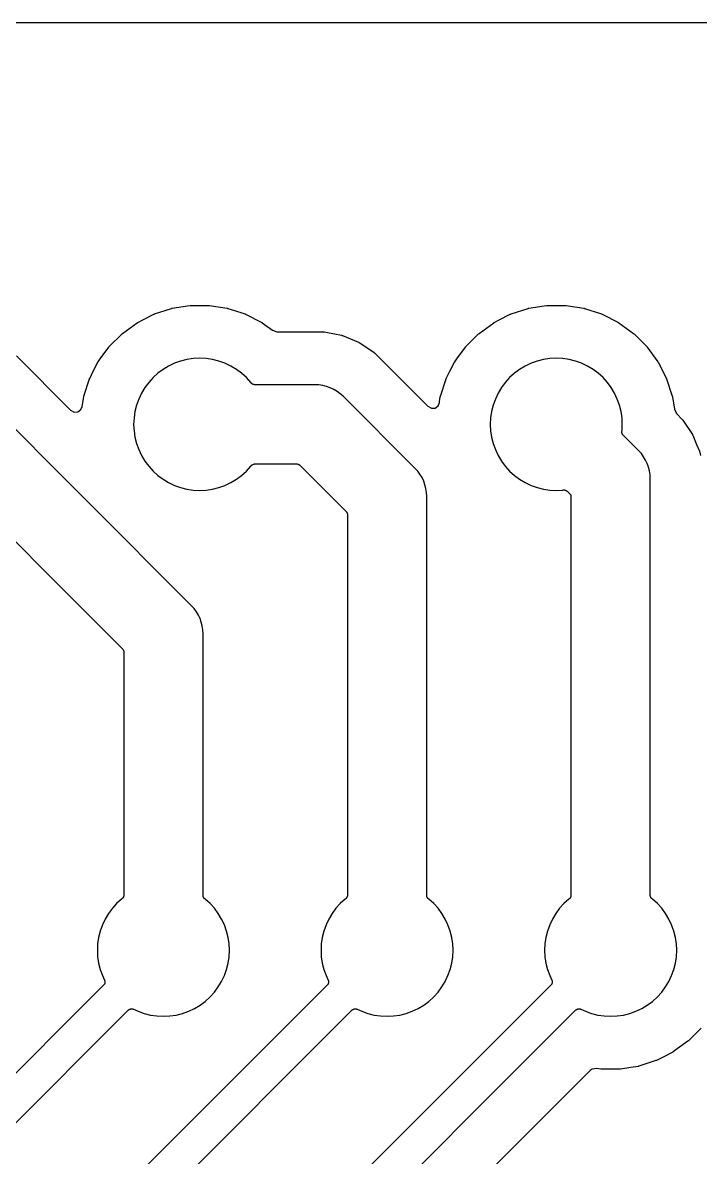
# Model space of a CAD drawing. Header units: metres. Extents: x 46.2 to 140.4, y -137.6 to -43.4.
# Drawn here: x 85.13 to 92.82, y -95.23 to -82.35 of the extents above; entities that cross this region are included whole.
import ezdxf

# ---------------------------------------------------------------- set-up
doc = ezdxf.new("R2010")
doc.units = ezdxf.units.M

msp = doc.modelspace()

# ---------------------------------------------------------------- linework, layer by layer
for points in [[(92.932, -82.351), (76.621, -82.351)], [(85.054, -86.132), (85.67, -86.748), (85.712, -86.771), (85.752, -86.768), (85.786, -86.743), (85.801, -86.706), (85.819, -86.598), (85.819, -86.597), (85.819, -86.596), (85.819, -86.594), (85.819, -86.593), (85.82, -86.592), (85.82, -86.591), (85.82, -86.59), (85.884, -86.395), (85.884, -86.394), (85.884, -86.393), (85.885, -86.392), (85.885, -86.391), (85.886, -86.39), (85.886, -86.389), (85.887, -86.388), (85.927, -86.308), (85.98, -86.206), (85.98, -86.206), (85.98, -86.205), (85.981, -86.203), (85.981, -86.202), (85.982, -86.201), (85.983, -86.2), (85.984, -86.199), (86.007, -86.167), (86.104, -86.033), (86.105, -86.033), (86.105, -86.032), (86.106, -86.031), (86.107, -86.03), (86.108, -86.029), (86.108, -86.028), (86.109, -86.027), (86.254, -85.883), (86.255, -85.882), (86.255, -85.881), (86.256, -85.88), (86.257, -85.88), (86.258, -85.879), (86.259, -85.878), (86.26, -85.878), (86.425, -85.757), (86.425, -85.757), (86.426, -85.757), (86.427, -85.756), (86.428, -85.755), (86.429, -85.755), (86.43, -85.754), (86.431, -85.754), (86.432, -85.753), (86.489, -85.724), (86.614, -85.66), (86.615, -85.66), (86.616, -85.659), (86.617, -85.659), (86.619, -85.658), (86.62, -85.658), (86.621, -85.658), (86.622, -85.657), (86.816, -85.594), (86.817, -85.594), (86.818, -85.593), (86.82, -85.593), (86.821, -85.593), (86.822, -85.592), (86.823, -85.592), (86.824, -85.592), (86.999, -85.564), (87.026, -85.56), (87.027, -85.56), (87.028, -85.56), (87.029, -85.56), (87.031, -85.56), (87.032, -85.56), (87.033, -85.56), (87.034, -85.56), (87.239, -85.56), (87.24, -85.56), (87.241, -85.56), (87.242, -85.56), (87.243, -85.56), (87.245, -85.56), (87.246, -85.56), (87.247, -85.56), (87.271, -85.564), (87.449, -85.592), (87.45, -85.592), (87.451, -85.592), (87.452, -85.593), (87.453, -85.593), (87.455, -85.593), (87.455, -85.594), (87.456, -85.594), (87.651, -85.657), (87.652, -85.658), (87.653, -85.658), (87.654, -85.658), (87.655, -85.659), (87.657, -85.659), (87.657, -85.66), (87.658, -85.66), (87.841, -85.753), (87.841, -85.753), (87.842, -85.754), (87.843, -85.754), (87.844, -85.755), (87.845, -85.756), (87.846, -85.757), (87.847, -85.757), (87.963, -85.841), (88.014, -85.859), (88.545, -85.859), (88.546, -85.86), (88.547, -85.86), (88.549, -85.86), (88.55, -85.86), (88.551, -85.86), (88.552, -85.86), (88.553, -85.86), (88.555, -85.86), (88.587, -85.867), (88.587, -85.867), (88.587, -85.867), (88.748, -85.899), (88.749, -85.899), (88.75, -85.899), (88.751, -85.9), (88.752, -85.9), (88.753, -85.9), (88.754, -85.901), (88.754, -85.901), (88.756, -85.901), (88.757, -85.902), (88.939, -85.977), (88.941, -85.978), (88.942, -85.978), (88.943, -85.979), (88.945, -85.98), (88.945, -85.98), (88.946, -85.98), (88.947, -85.981), (88.948, -85.982), (89.112, -86.091), (89.113, -86.092), (89.114, -86.093), (89.114, -86.093), (89.115, -86.094), (89.116, -86.094), (89.117, -86.095), (89.118, -86.096), (89.119, -86.097), (89.12, -86.098), (89.727, -86.705), (89.769, -86.728), (89.809, -86.725), (89.843, -86.7), (89.858, -86.663), (89.86, -86.652), (89.869, -86.598), (89.869, -86.596), (89.869, -86.595), (89.869, -86.594), (89.87, -86.593), (89.87, -86.591), (89.87, -86.59), (89.87, -86.59), (89.934, -86.395), (89.934, -86.394), (89.934, -86.393), (89.935, -86.392), (89.935, -86.391), (89.936, -86.39), (89.936, -86.389), (89.937, -86.388), (89.977, -86.308), (90.03, -86.206), (90.03, -86.206), (90.03, -86.205), (90.031, -86.203), (90.031, -86.202), (90.032, -86.201), (90.033, -86.2), (90.034, -86.199), (90.057, -86.167), (90.154, -86.033), (90.155, -86.033), (90.155, -86.032), (90.156, -86.031), (90.157, -86.03), (90.158, -86.029), (90.158, -86.028), (90.159, -86.027), (90.304, -85.883), (90.305, -85.882), (90.305, -85.881), (90.306, -85.88), (90.307, -85.88), (90.308, -85.879), (90.309, -85.878), (90.31, -85.878), (90.475, -85.757), (90.475, -85.757), (90.476, -85.757), (90.477, -85.756), (90.478, -85.755), (90.479, -85.755), (90.48, -85.754), (90.481, -85.754), (90.482, -85.753), (90.539, -85.724), (90.664, -85.66), (90.665, -85.66), (90.666, -85.659), (90.667, -85.659), (90.669, -85.658), (90.67, -85.658), (90.671, -85.658), (90.672, -85.657), (90.866, -85.594), (90.867, -85.594), (90.868, -85.593), (90.87, -85.593), (90.871, -85.593), (90.872, -85.592), (90.873, -85.592), (90.874, -85.592), (91.049, -85.564), (91.076, -85.56), (91.077, -85.56), (91.078, -85.56), (91.079, -85.56), (91.081, -85.56), (91.082, -85.56), (91.083, -85.56), (91.084, -85.56), (91.289, -85.56), (91.29, -85.56), (91.291, -85.56), (91.292, -85.56), (91.293, -85.56), (91.295, -85.56), (91.296, -85.56), (91.297, -85.56), (91.321, -85.564), (91.499, -85.592), (91.5, -85.592), (91.501, -85.592), (91.502, -85.593), (91.503, -85.593), (91.505, -85.593), (91.505, -85.594), (91.506, -85.594), (91.701, -85.657), (91.702, -85.658), (91.703, -85.658), (91.704, -85.658), (91.705, -85.659), (91.707, -85.659), (91.707, -85.66), (91.708, -85.66), (91.891, -85.753), (91.891, -85.753), (91.891, -85.753), (91.891, -85.753), (91.891, -85.753), (91.892, -85.754), (91.893, -85.754), (91.894, -85.755), (91.895, -85.756), (91.896, -85.757), (91.897, -85.757), (92.063, -85.878), (92.064, -85.878), (92.065, -85.879), (92.066, -85.88), (92.067, -85.88), (92.068, -85.881), (92.068, -85.882), (92.069, -85.883), (92.214, -86.027), (92.214, -86.028), (92.215, -86.029), (92.216, -86.03), (92.217, -86.031), (92.218, -86.032), (92.218, -86.033), (92.219, -86.033), (92.339, -86.199), (92.34, -86.2), (92.341, -86.201), (92.341, -86.202), (92.342, -86.203), (92.343, -86.205), (92.343, -86.206), (92.436, -86.388), (92.437, -86.389), (92.437, -86.39), (92.438, -86.391), (92.438, -86.392), (92.439, -86.393), (92.439, -86.394), (92.439, -86.395), (92.502, -86.59), (92.503, -86.591), (92.503, -86.592), (92.503, -86.593), (92.504, -86.594), (92.504, -86.596), (92.504, -86.597), (92.504, -86.598), (92.527, -86.739), (92.55, -86.788), (92.616, -86.854), (92.617, -86.855), (92.618, -86.856), (92.619, -86.857), (92.619, -86.858), (92.62, -86.859), (92.621, -86.86), (92.622, -86.861), (92.622, -86.862), (92.732, -87.026), (92.732, -87.027), (92.733, -87.028), (92.734, -87.029), (92.734, -87.03), (92.734, -87.03), (92.735, -87.031), (92.735, -87.032), (92.736, -87.033), (92.736, -87.034), (92.78, -87.139), (92.812, -87.216), (92.812, -87.218), (92.813, -87.22), (92.813, -87.22), (92.813, -87.221), (92.814, -87.222), (92.814, -87.223), (92.814, -87.224), (92.814, -87.225), (92.815, -87.226), (92.822, -87.265)], [(86.755, -95.672), (88.868, -93.558), (88.869, -93.557), (88.87, -93.557), (88.871, -93.556), (88.872, -93.555), (88.873, -93.554), (88.874, -93.554), (88.875, -93.553), (88.876, -93.552), (88.877, -93.551), (88.878, -93.551), (88.879, -93.55), (88.88, -93.55), (88.881, -93.549), (88.882, -93.548), (88.883, -93.548), (88.885, -93.547), (88.886, -93.547), (88.887, -93.547), (88.888, -93.546), (88.889, -93.546), (88.89, -93.545), (88.892, -93.545), (88.893, -93.545), (88.894, -93.545), (88.895, -93.544), (88.896, -93.544), (88.898, -93.544), (88.899, -93.544), (88.9, -93.544), (88.901, -93.544), (88.902, -93.544), (88.904, -93.544), (88.905, -93.544), (88.906, -93.544), (88.908, -93.544), (88.909, -93.544), (88.91, -93.544), (88.911, -93.544), (88.912, -93.544), (88.913, -93.545), (88.915, -93.545), (88.916, -93.545), (88.917, -93.546), (88.918, -93.546), (88.919, -93.546), (88.92, -93.547), (88.921, -93.547), (88.923, -93.547), (88.924, -93.548), (88.925, -93.548), (88.977, -93.573), (89.046, -93.598), (89.117, -93.616), (89.19, -93.626), (89.264, -93.63), (89.337, -93.626), (89.41, -93.616), (89.481, -93.598), (89.551, -93.573), (89.617, -93.541), (89.68, -93.504), (89.739, -93.46), (89.794, -93.41), (89.843, -93.356), (89.887, -93.297), (89.925, -93.234), (89.956, -93.167), (89.981, -93.098), (89.999, -93.026), (90.01, -92.954), (90.014, -92.88), (90.01, -92.806), (89.999, -92.734), (89.981, -92.662), (89.956, -92.593), (89.925, -92.526), (89.887, -92.463), (89.843, -92.404), (89.794, -92.35), (89.739, -92.3), (89.734, -92.296), (89.733, -92.296), (89.732, -92.295), (89.731, -92.294), (89.73, -92.293), (89.73, -92.293), (89.729, -92.292), (89.728, -92.291), (89.727, -92.29), (89.726, -92.289), (89.726, -92.288), (89.725, -92.287), (89.724, -92.287), (89.723, -92.286), (89.723, -92.285), (89.722, -92.284), (89.721, -92.283), (89.721, -92.282), (89.72, -92.281), (89.72, -92.28), (89.719, -92.279), (89.719, -92.278), (89.718, -92.277), (89.718, -92.276), (89.717, -92.274), (89.717, -92.273), (89.716, -92.272), (89.716, -92.271), (89.716, -92.27), (89.715, -92.269), (89.715, -92.268), (89.715, -92.267), (89.715, -92.265), (89.715, -92.264), (89.714, -92.263), (89.714, -92.262), (89.714, -92.261), (89.714, -92.26), (89.714, -92.259), (89.714, -92.257), (89.714, -92.256), (89.714, -87.728), (89.712, -87.683), (89.705, -87.639), (89.694, -87.597), (89.68, -87.555), (89.661, -87.515), (89.638, -87.477), (89.612, -87.442), (89.581, -87.408), (88.766, -86.592), (88.732, -86.562), (88.697, -86.536), (88.659, -86.513), (88.619, -86.494), (88.577, -86.479), (88.534, -86.468), (88.491, -86.462), (88.445, -86.46), (87.76, -86.46), (87.759, -86.46), (87.758, -86.46), (87.756, -86.46), (87.755, -86.459), (87.754, -86.459), (87.752, -86.459), (87.751, -86.459), (87.75, -86.459), (87.749, -86.458), (87.747, -86.458), (87.746, -86.458), (87.745, -86.457), (87.744, -86.457), (87.742, -86.456), (87.741, -86.456), (87.74, -86.456), (87.739, -86.455), (87.738, -86.454), (87.737, -86.454), (87.735, -86.453), (87.734, -86.453), (87.733, -86.452), (87.732, -86.451), (87.731, -86.45), (87.73, -86.45), (87.729, -86.449), (87.728, -86.448), (87.727, -86.447), (87.726, -86.446), (87.725, -86.445), (87.724, -86.444), (87.723, -86.444), (87.722, -86.443), (87.722, -86.442), (87.721, -86.441), (87.72, -86.44), (87.716, -86.434), (87.667, -86.38), (87.612, -86.33), (87.553, -86.286), (87.49, -86.249), (87.423, -86.217), (87.354, -86.192), (87.283, -86.174), (87.21, -86.164), (87.136, -86.16), (87.063, -86.164), (86.99, -86.174), (86.919, -86.192), (86.849, -86.217), (86.783, -86.249), (86.72, -86.286), (86.661, -86.33), (86.606, -86.38), (86.557, -86.434), (86.513, -86.493), (86.475, -86.556), (86.444, -86.623), (86.419, -86.692), (86.401, -86.764), (86.39, -86.836), (86.386, -86.91), (86.39, -86.984), (86.401, -87.056), (86.419, -87.128), (86.444, -87.197), (86.475, -87.264), (86.513, -87.327), (86.557, -87.386), (86.606, -87.44), (86.661, -87.49), (86.72, -87.534), (86.783, -87.571), (86.849, -87.603), (86.919, -87.628), (86.99, -87.646), (87.063, -87.656), (87.136, -87.66), (87.21, -87.656), (87.283, -87.646), (87.354, -87.628), (87.423, -87.603), (87.49, -87.571), (87.553, -87.534), (87.612, -87.49), (87.667, -87.44), (87.716, -87.386), (87.72, -87.38), (87.721, -87.38), (87.721, -87.379), (87.722, -87.378), (87.723, -87.377), (87.724, -87.376), (87.725, -87.375), (87.725, -87.374), (87.726, -87.374), (87.727, -87.373), (87.728, -87.372), (87.729, -87.371), (87.73, -87.371), (87.731, -87.37), (87.732, -87.369), (87.733, -87.369), (87.734, -87.368), (87.735, -87.367), (87.736, -87.367), (87.737, -87.366), (87.738, -87.366), (87.739, -87.365), (87.74, -87.365), (87.741, -87.364), (87.742, -87.364), (87.743, -87.363), (87.744, -87.363), (87.745, -87.363), (87.746, -87.362), (87.748, -87.362), (87.749, -87.362), (87.75, -87.361), (87.751, -87.361), (87.752, -87.361), (87.753, -87.361), (87.754, -87.361), (87.756, -87.36), (87.757, -87.36), (87.758, -87.36), (87.759, -87.36), (87.76, -87.36), (88.239, -87.36), (88.24, -87.36), (88.242, -87.36), (88.243, -87.36), (88.244, -87.36), (88.245, -87.361), (88.247, -87.361), (88.248, -87.361), (88.249, -87.361), (88.25, -87.361), (88.251, -87.362), (88.253, -87.362), (88.254, -87.362), (88.255, -87.363), (88.256, -87.363), (88.257, -87.364), (88.258, -87.364), (88.259, -87.365), (88.261, -87.365), (88.262, -87.366), (88.263, -87.366), (88.264, -87.367), (88.265, -87.367), (88.266, -87.368), (88.267, -87.369), (88.268, -87.369), (88.269, -87.37), (88.27, -87.371), (88.271, -87.372), (88.272, -87.372), (88.273, -87.373), (88.274, -87.374), (88.275, -87.375), (88.799, -87.899), (88.8, -87.9), (88.8, -87.901), (88.801, -87.902), (88.802, -87.903), (88.803, -87.904), (88.804, -87.905), (88.804, -87.906), (88.805, -87.907), (88.806, -87.908), (88.806, -87.909), (88.807, -87.91), (88.807, -87.911), (88.808, -87.912), (88.809, -87.913), (88.809, -87.914), (88.81, -87.915), (88.81, -87.916), (88.81, -87.918), (88.811, -87.919), (88.811, -87.92), (88.812, -87.921), (88.812, -87.922), (88.812, -87.923), (88.812, -87.925), (88.813, -87.926), (88.813, -87.927), (88.813, -87.928), (88.813, -87.93), (88.813, -87.931), (88.813, -87.932), (88.813, -87.933), (88.813, -87.934), (88.813, -92.256), (88.813, -92.257), (88.813, -92.259), (88.813, -92.26), (88.813, -92.261), (88.813, -92.263), (88.813, -92.264), (88.813, -92.265), (88.812, -92.266), (88.812, -92.268), (88.812, -92.269), (88.811, -92.27), (88.811, -92.271), (88.811, -92.273), (88.81, -92.274), (88.81, -92.275), (88.809, -92.276), (88.809, -92.278), (88.808, -92.279), (88.807, -92.28), (88.807, -92.281), (88.806, -92.282), (88.805, -92.283), (88.805, -92.284), (88.804, -92.285), (88.803, -92.286), (88.802, -92.287), (88.802, -92.288), (88.801, -92.289), (88.8, -92.29), (88.799, -92.291), (88.798, -92.292), (88.797, -92.293), (88.796, -92.294), (88.795, -92.295), (88.794, -92.296), (88.793, -92.296), (88.788, -92.3), (88.733, -92.35), (88.684, -92.404), (88.64, -92.463), (88.602, -92.526), (88.571, -92.593), (88.546, -92.662), (88.528, -92.734), (88.517, -92.806), (88.514, -92.88), (88.517, -92.954), (88.528, -93.026), (88.546, -93.098), (88.571, -93.167), (88.595, -93.219), (88.596, -93.22), (88.596, -93.221), (88.596, -93.222), (88.597, -93.223), (88.597, -93.224), (88.598, -93.225), (88.598, -93.226), (88.598, -93.227), (88.598, -93.228), (88.599, -93.229), (88.599, -93.23), (88.599, -93.231), (88.599, -93.232), (88.6, -93.233), (88.6, -93.234), (88.6, -93.236), (88.6, -93.237), (88.6, -93.238), (88.6, -93.239), (88.6, -93.24), (88.6, -93.241), (88.6, -93.242), (88.6, -93.244), (88.6, -93.245), (88.6, -93.246), (88.599, -93.247), (88.599, -93.248), (88.599, -93.25), (88.599, -93.251), (88.598, -93.252), (88.598, -93.253), (88.598, -93.254), (88.597, -93.256), (88.597, -93.257), (88.597, -93.258), (88.596, -93.259), (88.596, -93.26), (88.595, -93.261), (88.595, -93.262), (88.594, -93.264), (88.593, -93.265), (88.593, -93.266), (88.592, -93.267), (88.592, -93.268), (88.591, -93.269), (88.59, -93.27), (88.589, -93.271), (88.589, -93.272), (88.588, -93.273), (88.587, -93.274), (88.586, -93.274), (88.585, -93.275), (86.544, -95.316)], [(88.595, -96.372), (91.408, -93.558), (91.409, -93.557), (91.41, -93.557), (91.411, -93.556), (91.412, -93.555), (91.413, -93.554), (91.414, -93.554), (91.415, -93.553), (91.416, -93.552), (91.417, -93.551), (91.418, -93.551), (91.419, -93.55), (91.42, -93.55), (91.421, -93.549), (91.422, -93.548), (91.423, -93.548), (91.425, -93.547), (91.426, -93.547), (91.427, -93.547), (91.428, -93.546), (91.429, -93.546), (91.43, -93.545), (91.432, -93.545), (91.433, -93.545), (91.434, -93.545), (91.435, -93.544), (91.436, -93.544), (91.438, -93.544), (91.439, -93.544), (91.44, -93.544), (91.441, -93.544), (91.442, -93.544), (91.444, -93.544), (91.445, -93.544), (91.446, -93.544), (91.448, -93.544), (91.449, -93.544), (91.45, -93.544), (91.451, -93.544), (91.452, -93.544), (91.453, -93.545), (91.455, -93.545), (91.456, -93.545), (91.457, -93.546), (91.458, -93.546), (91.459, -93.546), (91.46, -93.547), (91.461, -93.547), (91.463, -93.547), (91.464, -93.548), (91.465, -93.548), (91.517, -93.573), (91.586, -93.598), (91.657, -93.616), (91.73, -93.626), (91.804, -93.63), (91.877, -93.626), (91.95, -93.616), (92.021, -93.598), (92.091, -93.573), (92.157, -93.541), (92.22, -93.504), (92.279, -93.46), (92.334, -93.41), (92.383, -93.356), (92.427, -93.297), (92.465, -93.234), (92.496, -93.167), (92.521, -93.098), (92.539, -93.026), (92.55, -92.954), (92.554, -92.88), (92.55, -92.806), (92.539, -92.734), (92.521, -92.662), (92.496, -92.593), (92.465, -92.526), (92.427, -92.463), (92.383, -92.404), (92.334, -92.35), (92.279, -92.3), (92.274, -92.296), (92.273, -92.296), (92.272, -92.295), (92.271, -92.294), (92.27, -92.293), (92.27, -92.293), (92.269, -92.292), (92.268, -92.291), (92.267, -92.29), (92.266, -92.289), (92.266, -92.288), (92.265, -92.287), (92.264, -92.287), (92.263, -92.286), (92.263, -92.285), (92.262, -92.284), (92.261, -92.283), (92.261, -92.282), (92.26, -92.281), (92.26, -92.28), (92.259, -92.279), (92.259, -92.278), (92.258, -92.277), (92.258, -92.276), (92.257, -92.274), (92.257, -92.273), (92.256, -92.272), (92.256, -92.271), (92.256, -92.27), (92.255, -92.269), (92.255, -92.268), (92.255, -92.267), (92.255, -92.265), (92.255, -92.264), (92.254, -92.263), (92.254, -92.262), (92.254, -92.261), (92.254, -92.26), (92.254, -92.259), (92.254, -92.257), (92.254, -92.256), (92.254, -87.528), (92.252, -87.483), (92.245, -87.439), (92.234, -87.397), (92.22, -87.355), (92.201, -87.315), (92.178, -87.277), (92.152, -87.242), (92.121, -87.208), (91.946, -87.033), (91.945, -87.032), (91.944, -87.031), (91.943, -87.03), (91.943, -87.029), (91.942, -87.028), (91.941, -87.027), (91.94, -87.026), (91.94, -87.025), (91.939, -87.024), (91.938, -87.023), (91.938, -87.022), (91.937, -87.021), (91.937, -87.02), (91.936, -87.019), (91.936, -87.018), (91.935, -87.016), (91.935, -87.015), (91.934, -87.014), (91.934, -87.013), (91.933, -87.012), (91.933, -87.011), (91.933, -87.01), (91.932, -87.008), (91.932, -87.007), (91.932, -87.006), (91.932, -87.005), (91.932, -87.003), (91.931, -87.002), (91.931, -87.001), (91.931, -87), (91.931, -86.999), (91.931, -86.997), (91.931, -86.996), (91.931, -86.995), (91.931, -86.994), (91.931, -86.992), (91.932, -86.991), (91.932, -86.99), (91.933, -86.984), (91.936, -86.91), (91.933, -86.836), (91.922, -86.764), (91.904, -86.692), (91.879, -86.623), (91.848, -86.556), (91.81, -86.493), (91.766, -86.434), (91.717, -86.38), (91.662, -86.33), (91.603, -86.286), (91.54, -86.249), (91.473, -86.217), (91.404, -86.192), (91.333, -86.174), (91.26, -86.164), (91.186, -86.16), (91.113, -86.164), (91.04, -86.174), (90.969, -86.192), (90.899, -86.217), (90.833, -86.249), (90.77, -86.286), (90.711, -86.33), (90.656, -86.38), (90.607, -86.434), (90.563, -86.493), (90.525, -86.556), (90.494, -86.623), (90.469, -86.692), (90.451, -86.764), (90.44, -86.836), (90.436, -86.91), (90.44, -86.984), (90.451, -87.056), (90.469, -87.128), (90.494, -87.197), (90.525, -87.264), (90.563, -87.327), (90.607, -87.386), (90.656, -87.44), (90.711, -87.49), (90.77, -87.534), (90.833, -87.571), (90.899, -87.603), (90.969, -87.628), (91.04, -87.646), (91.113, -87.656), (91.186, -87.66), (91.26, -87.656), (91.266, -87.655), (91.268, -87.655), (91.269, -87.655), (91.27, -87.655), (91.271, -87.655), (91.273, -87.655), (91.274, -87.655), (91.275, -87.655), (91.276, -87.655), (91.277, -87.655), (91.279, -87.655), (91.28, -87.655), (91.281, -87.655), (91.282, -87.656), (91.284, -87.656), (91.285, -87.656), (91.286, -87.656), (91.287, -87.657), (91.288, -87.657), (91.289, -87.657), (91.291, -87.658), (91.292, -87.658), (91.293, -87.659), (91.294, -87.659), (91.295, -87.66), (91.296, -87.66), (91.297, -87.661), (91.298, -87.661), (91.299, -87.662), (91.301, -87.663), (91.302, -87.663), (91.303, -87.664), (91.304, -87.665), (91.305, -87.665), (91.305, -87.666), (91.306, -87.667), (91.307, -87.668), (91.308, -87.669), (91.309, -87.669), (91.339, -87.699), (91.34, -87.7), (91.34, -87.701), (91.341, -87.702), (91.342, -87.703), (91.343, -87.704), (91.344, -87.705), (91.344, -87.706), (91.345, -87.707), (91.346, -87.708), (91.346, -87.709), (91.347, -87.71), (91.347, -87.711), (91.348, -87.712), (91.349, -87.713), (91.349, -87.714), (91.35, -87.715), (91.35, -87.716), (91.35, -87.718), (91.351, -87.719), (91.351, -87.72), (91.352, -87.721), (91.352, -87.722), (91.352, -87.723), (91.352, -87.725), (91.353, -87.726), (91.353, -87.727), (91.353, -87.728), (91.353, -87.73), (91.353, -87.731), (91.353, -87.732), (91.353, -87.733), (91.353, -87.734), (91.353, -92.256), (91.353, -92.257), (91.353, -92.259), (91.353, -92.26), (91.353, -92.261), (91.353, -92.263), (91.353, -92.264), (91.353, -92.265), (91.352, -92.266), (91.352, -92.268), (91.352, -92.269), (91.351, -92.27), (91.351, -92.271), (91.351, -92.273), (91.35, -92.274), (91.35, -92.275), (91.349, -92.276), (91.349, -92.278), (91.348, -92.279), (91.347, -92.28), (91.347, -92.281), (91.346, -92.282), (91.345, -92.283), (91.345, -92.284), (91.344, -92.285), (91.343, -92.286), (91.342, -92.287), (91.342, -92.288), (91.341, -92.289), (91.34, -92.29), (91.339, -92.291), (91.338, -92.292), (91.337, -92.293), (91.336, -92.294), (91.335, -92.295), (91.334, -92.296), (91.333, -92.296), (91.328, -92.3), (91.273, -92.35), (91.224, -92.404), (91.18, -92.463), (91.142, -92.526), (91.111, -92.593), (91.086, -92.662), (91.068, -92.734), (91.057, -92.806), (91.054, -92.88), (91.057, -92.954), (91.068, -93.026), (91.086, -93.098), (91.111, -93.167), (91.135, -93.219), (91.136, -93.22), (91.136, -93.221), (91.136, -93.222), (91.137, -93.223), (91.137, -93.224), (91.138, -93.225), (91.138, -93.226), (91.138, -93.227), (91.138, -93.228), (91.139, -93.229), (91.139, -93.23), (91.139, -93.231), (91.139, -93.232), (91.14, -93.233), (91.14, -93.234), (91.14, -93.236), (91.14, -93.237), (91.14, -93.238), (91.14, -93.239), (91.14, -93.24), (91.14, -93.241), (91.14, -93.242), (91.14, -93.244), (91.14, -93.245), (91.14, -93.246), (91.139, -93.247), (91.139, -93.248), (91.139, -93.25), (91.139, -93.251), (91.138, -93.252), (91.138, -93.253), (91.138, -93.254), (91.137, -93.256), (91.137, -93.257), (91.137, -93.258), (91.136, -93.259), (91.136, -93.26), (91.135, -93.261), (91.135, -93.262), (91.134, -93.264), (91.133, -93.265), (91.133, -93.266), (91.132, -93.267), (91.132, -93.268), (91.131, -93.269), (91.13, -93.27), (91.129, -93.271), (91.129, -93.272), (91.128, -93.273), (91.127, -93.274), (91.126, -93.274), (91.125, -93.275), (88.384, -96.016)], [(84.915, -94.972), (86.328, -93.558), (86.329, -93.557), (86.33, -93.557), (86.331, -93.556), (86.332, -93.555), (86.333, -93.554), (86.334, -93.554), (86.335, -93.553), (86.336, -93.552), (86.337, -93.551), (86.338, -93.551), (86.339, -93.55), (86.34, -93.55), (86.341, -93.549), (86.342, -93.548), (86.343, -93.548), (86.345, -93.547), (86.346, -93.547), (86.347, -93.547), (86.348, -93.546), (86.349, -93.546), (86.35, -93.545), (86.352, -93.545), (86.353, -93.545), (86.354, -93.545), (86.355, -93.544), (86.356, -93.544), (86.358, -93.544), (86.359, -93.544), (86.36, -93.544), (86.361, -93.544), (86.362, -93.544), (86.364, -93.544), (86.365, -93.544), (86.366, -93.544), (86.368, -93.544), (86.369, -93.544), (86.37, -93.544), (86.371, -93.544), (86.372, -93.544), (86.373, -93.545), (86.375, -93.545), (86.376, -93.545), (86.377, -93.546), (86.378, -93.546), (86.379, -93.546), (86.38, -93.547), (86.381, -93.547), (86.383, -93.547), (86.384, -93.548), (86.385, -93.548), (86.437, -93.573), (86.506, -93.598), (86.577, -93.616), (86.65, -93.626), (86.724, -93.63), (86.797, -93.626), (86.87, -93.616), (86.941, -93.598), (87.011, -93.573), (87.077, -93.541), (87.14, -93.504), (87.199, -93.46), (87.254, -93.41), (87.303, -93.356), (87.347, -93.297), (87.385, -93.234), (87.416, -93.167), (87.441, -93.098), (87.459, -93.026), (87.47, -92.954), (87.474, -92.88), (87.47, -92.806), (87.459, -92.734), (87.441, -92.662), (87.416, -92.593), (87.385, -92.526), (87.347, -92.463), (87.303, -92.404), (87.254, -92.35), (87.199, -92.3), (87.194, -92.296), (87.193, -92.296), (87.192, -92.295), (87.191, -92.294), (87.19, -92.293), (87.19, -92.293), (87.189, -92.292), (87.188, -92.291), (87.187, -92.29), (87.186, -92.289), (87.186, -92.288), (87.185, -92.287), (87.184, -92.287), (87.183, -92.286), (87.183, -92.285), (87.182, -92.284), (87.181, -92.283), (87.181, -92.282), (87.18, -92.281), (87.18, -92.28), (87.179, -92.279), (87.179, -92.278), (87.178, -92.277), (87.178, -92.276), (87.177, -92.274), (87.177, -92.273), (87.176, -92.272), (87.176, -92.271), (87.176, -92.27), (87.175, -92.269), (87.175, -92.268), (87.175, -92.267), (87.175, -92.265), (87.175, -92.264), (87.174, -92.263), (87.174, -92.262), (87.174, -92.261), (87.174, -92.26), (87.174, -92.259), (87.174, -92.257), (87.174, -92.256), (87.174, -89.288), (87.172, -89.243), (87.165, -89.199), (87.154, -89.157), (87.14, -89.115), (87.121, -89.075), (87.098, -89.037), (87.072, -89.002), (87.041, -88.968), (84.666, -86.592)], [(84.175, -87.375), (86.259, -89.459), (86.26, -89.46), (86.26, -89.461), (86.261, -89.462), (86.262, -89.463), (86.263, -89.464), (86.264, -89.465), (86.264, -89.466), (86.265, -89.467), (86.266, -89.468), (86.266, -89.469), (86.267, -89.47), (86.267, -89.471), (86.268, -89.472), (86.269, -89.473), (86.269, -89.474), (86.27, -89.475), (86.27, -89.476), (86.27, -89.478), (86.271, -89.479), (86.271, -89.48), (86.272, -89.481), (86.272, -89.482), (86.272, -89.483), (86.272, -89.485), (86.273, -89.486), (86.273, -89.487), (86.273, -89.488), (86.273, -89.49), (86.273, -89.491), (86.273, -89.492), (86.273, -89.493), (86.273, -89.494), (86.273, -92.256), (86.273, -92.257), (86.273, -92.259), (86.273, -92.26), (86.273, -92.261), (86.273, -92.263), (86.273, -92.264), (86.273, -92.265), (86.272, -92.266), (86.272, -92.268), (86.272, -92.269), (86.271, -92.27), (86.271, -92.271), (86.271, -92.273), (86.27, -92.274), (86.27, -92.275), (86.269, -92.276), (86.269, -92.278), (86.268, -92.279), (86.267, -92.28), (86.267, -92.281), (86.266, -92.282), (86.265, -92.283), (86.265, -92.284), (86.264, -92.285), (86.263, -92.286), (86.262, -92.287), (86.262, -92.288), (86.261, -92.289), (86.26, -92.29), (86.259, -92.291), (86.258, -92.292), (86.257, -92.293), (86.256, -92.294), (86.255, -92.295), (86.254, -92.296), (86.253, -92.296), (86.248, -92.3), (86.193, -92.35), (86.144, -92.404), (86.1, -92.463), (86.062, -92.526), (86.031, -92.593), (86.006, -92.662), (85.988, -92.734), (85.977, -92.806), (85.974, -92.88), (85.977, -92.954), (85.988, -93.026), (86.006, -93.098), (86.031, -93.167), (86.055, -93.219), (86.056, -93.22), (86.056, -93.221), (86.056, -93.222), (86.057, -93.223), (86.057, -93.224), (86.058, -93.225), (86.058, -93.226), (86.058, -93.227), (86.058, -93.228), (86.059, -93.229), (86.059, -93.23), (86.059, -93.231), (86.059, -93.232), (86.06, -93.233), (86.06, -93.234), (86.06, -93.236), (86.06, -93.237), (86.06, -93.238), (86.06, -93.239), (86.06, -93.24), (86.06, -93.241), (86.06, -93.242), (86.06, -93.244), (86.06, -93.245), (86.06, -93.246), (86.059, -93.247), (86.059, -93.248), (86.059, -93.25), (86.059, -93.251), (86.058, -93.252), (86.058, -93.253), (86.058, -93.254), (86.057, -93.256), (86.057, -93.257), (86.057, -93.258), (86.056, -93.259), (86.056, -93.26), (86.055, -93.261), (86.055, -93.262), (86.054, -93.264), (86.053, -93.265), (86.053, -93.266), (86.052, -93.267), (86.052, -93.268), (86.051, -93.269), (86.05, -93.27), (86.049, -93.271), (86.049, -93.272), (86.048, -93.273), (86.047, -93.274), (86.046, -93.274), (86.045, -93.275), (84.704, -94.616)], [(92.831, -93.763), (92.686, -93.907), (92.685, -93.908), (92.685, -93.909), (92.684, -93.91), (92.683, -93.91), (92.682, -93.911), (92.681, -93.912), (92.68, -93.912), (92.56, -94), (92.515, -94.033), (92.514, -94.033), (92.512, -94.034), (92.511, -94.035), (92.51, -94.036), (92.509, -94.036), (92.508, -94.037), (92.4, -94.092), (92.326, -94.13), (92.324, -94.13), (92.323, -94.131), (92.322, -94.131), (92.321, -94.132), (92.321, -94.132), (92.32, -94.132), (92.318, -94.133), (92.214, -94.167), (92.124, -94.196), (92.123, -94.196), (92.122, -94.197), (92.12, -94.197), (92.119, -94.197), (92.118, -94.198), (92.117, -94.198), (92.116, -94.198), (92.032, -94.211), (91.914, -94.23), (91.913, -94.23), (91.912, -94.23), (91.911, -94.23), (91.909, -94.23), (91.908, -94.23), (91.907, -94.231), (91.906, -94.231), (91.701, -94.231), (91.7, -94.231), (91.699, -94.23), (91.698, -94.23), (91.697, -94.23), (91.695, -94.23), (91.694, -94.23), (91.693, -94.23), (91.645, -94.222), (91.595, -94.229), (91.571, -94.245), (89.381, -96.434)]]:
    msp.add_lwpolyline(points)

doc.saveas('drawing.dxf')
